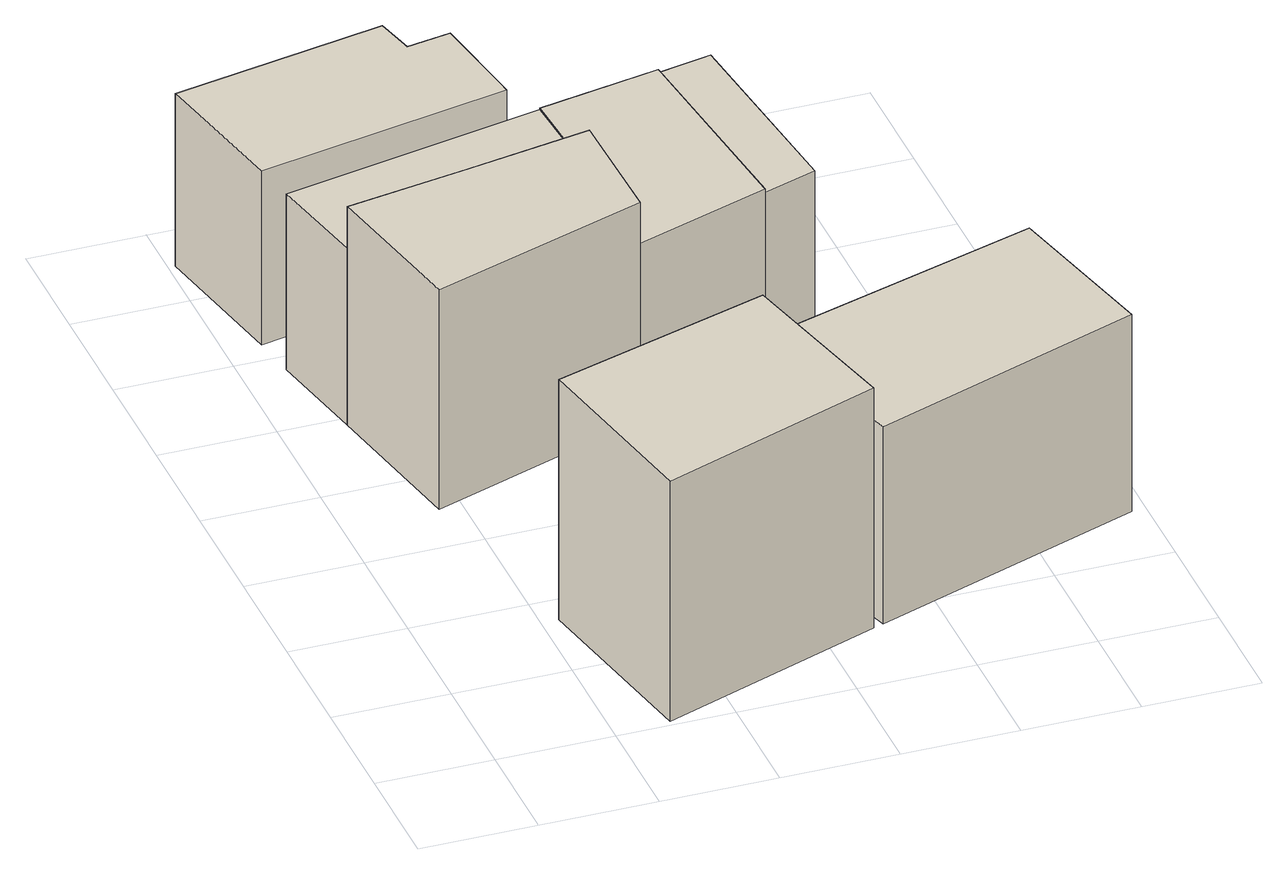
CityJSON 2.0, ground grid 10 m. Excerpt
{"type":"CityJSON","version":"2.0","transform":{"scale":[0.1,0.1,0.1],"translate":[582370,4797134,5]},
"CityObjects":{
"building1":{"type":"Building","children":["building1-1"],"geometry":[{"type":"MultiSurface","lod":"1","boundaries":[[[0,1,2,3]],[[1,4,5,2]],[[4,6,7,5]],[[6,0,3,7]],[[6,4,1,0]]]}]},
"building1-1":{"type":"BuildingPart","attributes":{"name":"8297525_P","measuredHeight":22.33},"parents":["building1"],"geometry":[{"type":"MultiSurface","lod":"2","boundaries":[[[0,1,2,3]],[[1,4,5,2]],[[4,6,7,5]],[[6,0,3,7]],[[6,4,1,0]]],"semantics":{"surfaces":[{"type":"WallSurface"},{"type":"RoofSurface"}],"values":[0,0,0,0,1]}}]},
"building2":{"type":"Building","children":["building2-1"],"geometry":[{"type":"MultiSurface","lod":"1","boundaries":[[[8,9,10,11]],[[9,12,13,10]],[[12,14,15,13]],[[14,16,17,15]],[[16,8,11,17]],[[16,14,12,9,8]]]}]},
"building2-1":{"type":"BuildingPart","attributes":{"name":"8297517_P","measuredHeight":20.3},"parents":["building2"],"geometry":[{"type":"MultiSurface","lod":"2","boundaries":[[[8,9,10,11]],[[9,12,13,10]],[[12,14,15,13]],[[14,16,17,15]],[[16,8,11,17]],[[16,14,12,9,8]]],"semantics":{"surfaces":[{"type":"WallSurface"},{"type":"RoofSurface"}],"values":[0,0,0,0,0,1]}}]},
"building3":{"type":"Building","children":["building3-1"],"geometry":[{"type":"MultiSurface","lod":"1","boundaries":[[[18,19,17,20]],[[19,21,22,17]],[[21,23,24,22]],[[23,25,10,24]],[[25,18,20,10]],[[25,23,21,19,18]]]}]},
"building3-1":{"type":"BuildingPart","attributes":{"name":"8297518_P","measuredHeight":16.25},"parents":["building3"],"geometry":[{"type":"MultiSurface","lod":"2","boundaries":[[[18,19,17,20]],[[19,21,22,17]],[[21,23,24,22]],[[23,25,10,24]],[[25,18,20,10]],[[25,23,21,19,18]]],"semantics":{"surfaces":[{"type":"WallSurface"},{"type":"RoofSurface"}],"values":[0,0,0,0,0,1]}}]},
"building4":{"type":"Building","children":["building4-1"],"geometry":[{"type":"MultiSurface","lod":"1","boundaries":[[[26,27,28,29]],[[27,30,31,28]],[[30,32,33,31]],[[32,34,35,33]],[[34,36,37,35]],[[36,26,29,37]],[[36,34,32,30,27,26]]]}]},
"building4-1":{"type":"BuildingPart","attributes":{"name":"8297531_P","measuredHeight":15.98},"parents":["building4"],"geometry":[{"type":"MultiSurface","lod":"2","boundaries":[[[26,27,28,29]],[[27,30,31,28]],[[30,32,33,31]],[[32,34,35,33]],[[34,36,37,35]],[[36,26,29,37]],[[36,34,32,30,27,26]]],"semantics":{"surfaces":[{"type":"WallSurface"},{"type":"RoofSurface"}],"values":[0,0,0,0,0,0,1]}}]},
"building5":{"type":"Building","children":["building5-1"],"geometry":[{"type":"MultiSurface","lod":"1","boundaries":[[[38,39,24,10]],[[39,40,41,24]],[[40,42,43,41]],[[42,44,13,43]],[[44,38,10,13]],[[44,42,40,39,38]]]}]},
"building5-1":{"type":"BuildingPart","attributes":{"name":"8297460_P","measuredHeight":16.26},"parents":["building5"],"geometry":[{"type":"MultiSurface","lod":"2","boundaries":[[[38,39,24,10]],[[39,40,41,24]],[[40,42,43,41]],[[42,44,13,43]],[[44,38,10,13]],[[44,42,40,39,38]]],"semantics":{"surfaces":[{"type":"WallSurface"},{"type":"RoofSurface"}],"values":[0,0,0,0,0,1]}}]},
"building6":{"type":"Building","children":["building6-1"],"geometry":[{"type":"MultiSurface","lod":"1","boundaries":[[[45,46,7,47]],[[46,48,49,7]],[[48,50,51,49]],[[50,45,47,51]],[[50,48,46,45]]]}]},
"building6-1":{"type":"BuildingPart","attributes":{"name":"8297497_P","measuredHeight":18.21},"parents":["building6"],"geometry":[{"type":"MultiSurface","lod":"2","boundaries":[[[45,46,7,47]],[[46,48,49,7]],[[48,50,51,49]],[[50,45,47,51]],[[50,48,46,45]]],"semantics":{"surfaces":[{"type":"WallSurface"},{"type":"RoofSurface"}],"values":[0,0,0,0,1]}}]},
"building7":{"type":"Building","children":["building7-1"],"geometry":[{"type":"MultiSurface","lod":"1","boundaries":[[[52,53,54,41]],[[53,55,56,54]],[[55,57,43,56]],[[57,52,41,43]],[[57,55,53,52]]]}]},
"building7-1":{"type":"BuildingPart","attributes":{"name":"8297467_P","measuredHeight":15.91},"parents":["building7"],"geometry":[{"type":"MultiSurface","lod":"2","boundaries":[[[52,53,54,41]],[[53,55,56,54]],[[55,57,43,56]],[[57,52,41,43]],[[57,55,53,52]]],"semantics":{"surfaces":[{"type":"WallSurface"},{"type":"RoofSurface"}],"values":[0,0,0,0,1]}}]}
},
"vertices":[
[342,77,227],[147,5,227],[147,5,4],[342,77,4],[115,172,227],[115,172,4],[306,232,227],[306,232,4],
[160,505,210],[268,525,210],[268,525,9],[160,505,8],[270,414,210],[270,414,8],[80,349,210],[80,349,6],[53,486,210],[53,486,7],
[216,515,171],[53,486,171],[216,515,8],[35,576,171],[35,576,8],[262,623,171],[262,623,10],[268,525,171],
[188,779,170],[196,744,170],[196,744,12],[188,779,13],[234,751,170],[234,751,12],[248,659,170],[248,659,11],[29,615,170],[29,615,8],[3,742,170],[3,742,10],
[268,525,172],[262,623,172],[368,644,172],[368,644,11],[388,454,172],[388,454,9],[270,414,172],
[351,80,187],[306,232,187],[351,80,4],[555,310,187],[555,310,6],[588,166,187],[588,166,4],
[368,644,169],[415,654,169],[415,654,11],[435,470,169],[435,470,10],[388,454,169]
]}
